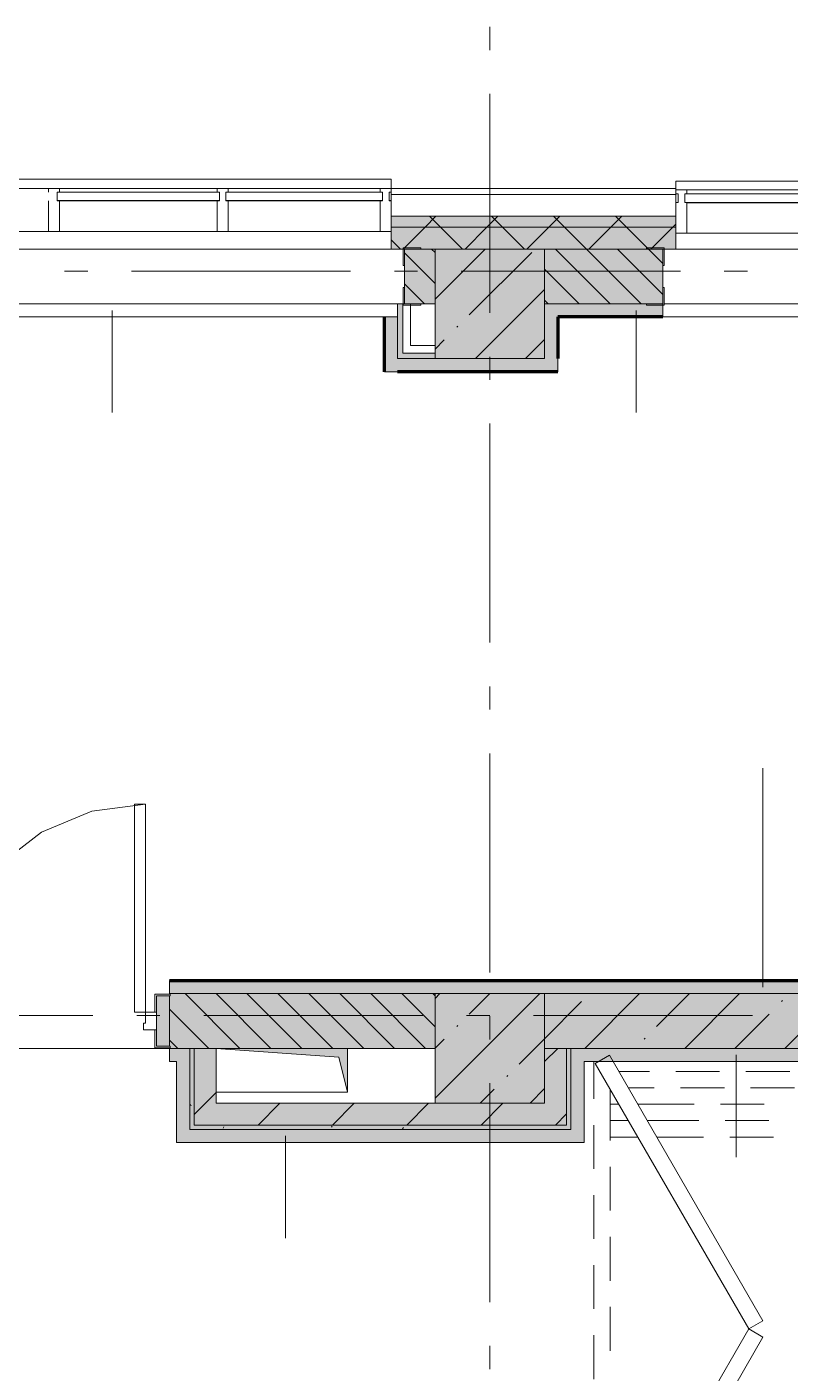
# Model space of a CAD drawing. Header units: millimetres. Extents: x -537608 to 253996, y -217170 to 186033.
# Drawn here: x -332975 to -329490, y -50033 to -43886 of the extents above; entities that cross this region are included whole.
import ezdxf

# ---------------------------------------------------------------- set-up
doc = ezdxf.new("R2010")
doc.units = ezdxf.units.MM
doc.layers.add('16) Лак 1.6м', color=160, linetype='Continuous', lineweight=90)
doc.layers.add('PDF _Геометрия', color=7, linetype='Continuous')
doc.layers.add('PDF _Сплошная заливка', color=7, linetype='Continuous', true_color=0xffffff)

msp = doc.modelspace()

# ---------------------------------------------------------------- hatches: boundary and pattern name
at = {"layer": 'PDF _Сплошная заливка', "transparency": 33554559}
h = msp.add_hatch(color=256, dxfattribs=at)
h.paths.add_polyline_path([(-291511.3559, -44800.6673), (-291511.3559, -44750.6671), (-298005.3554, -44750.6671), (-298005.3554, -44800.6673), (-292091.069, -44800.6673)], flags=0)
h.paths.add_polyline_path([(-302705.3583, -44800.6673), (-302705.3583, -44750.6671), (-303995.3569, -44750.6671), (-303995.3569, -44800.6673), (-302984.786, -44800.6673)], flags=0)
h.paths.add_polyline_path([(-300051.8592, -44800.6673), (-299705.3584, -44800.6673), (-299705.3584, -44750.6671), (-301005.3596, -44750.6671), (-301005.3596, -44800.6673), (-300470.8499, -44800.6673)], flags=0)
h.paths.add_polyline_path([(-305695.3599, -44800.6673), (-305695.3599, -44750.6671), (-307010.3586, -44750.6671), (-307010.3586, -44800.6673), (-305917.7084, -44800.6673)], flags=0)
h.paths.add_polyline_path([(-308850.6309, -44800.6673), (-308710.3573, -44800.6673), (-308710.3573, -44750.6671), (-310010.3585, -44750.6671), (-310010.3585, -44800.6673), (-309688.6081, -44800.6673)], flags=0)
h.paths.add_polyline_path([(-311710.3615, -44800.6673), (-311710.3615, -44750.6671), (-313005.3593, -44750.6671), (-313005.3593, -44800.6673), (-311783.5533, -44800.6673)], flags=0)
h.paths.add_polyline_path([(-318068.389, -44800.6673), (-317705.3621, -44800.6673), (-317705.3621, -44750.6671), (-319005.3634, -44750.6671), (-319005.3634, -44800.6673), (-318906.3662, -44800.6673)], flags=0)
h.paths.add_polyline_path([(-314705.3622, -44800.6673), (-314705.3622, -44750.6671), (-316005.3592, -44750.6671), (-316005.3592, -44800.6673), (-314716.4758, -44800.6673)], flags=0)
h.paths.add_polyline_path([(-320705.362, -44800.6673), (-320705.362, -44750.6671), (-322005.3633, -44750.6671), (-322005.3633, -44800.6673), (-321001.3114, -44800.6673)], flags=0)
h.paths.add_polyline_path([(-324772.2154, -44800.6673), (-323705.3619, -44800.6673), (-323705.3619, -44750.6671), (-325005.3632, -44750.6671), (-325005.3632, -44800.6673)], flags=0)
h.paths.add_polyline_path([(-326867.1607, -44800.6673), (-326705.3618, -44800.6673), (-326705.3618, -44750.6671), (-328311.3625, -44750.6671), (-328311.3625, -44800.6673), (-327286.1471, -44800.6673)], flags=0)
h.paths.add_polyline_path([(-331311.3624, -44800.6673), (-330011.3654, -44800.6673), (-330011.3654, -44750.6671), (-331311.3624, -44750.6671)], flags=0)
h.paths.add_polyline_path([(-339011.3695, -44800.6673), (-339011.3695, -44750.6671), (-342211.3659, -44750.6671), (-342211.3659, -44800.6673), (-339017.8456, -44800.6673)], flags=0)
h = msp.add_hatch(color=256, dxfattribs=at)
h.paths.add_polyline_path([(-291411.3555, -44900.6677), (-291411.3555, -44800.6673), (-298005.3554, -44800.6673), (-298005.3554, -44900.6677), (-292091.069, -44900.6677)], flags=0)
h.paths.add_polyline_path([(-300051.8592, -44900.6677), (-299705.3584, -44900.6677), (-299705.3584, -44800.6673), (-301005.3596, -44800.6673), (-301005.3596, -44900.6677), (-300470.8499, -44900.6677)], flags=0)
h.paths.add_polyline_path([(-303822.7632, -44900.6677), (-302705.3583, -44900.6677), (-302705.3583, -44800.6673), (-303995.3569, -44800.6673), (-303995.3569, -44900.6677)], flags=0)
h.paths.add_polyline_path([(-306061.3579, -44900.6677), (-305695.3599, -44900.6677), (-305695.3599, -44800.6673), (-307010.3586, -44800.6673), (-307010.3586, -44900.6677), (-306336.6949, -44900.6677)], flags=0)
h.paths.add_polyline_path([(-308850.6309, -44900.6677), (-308710.3573, -44900.6677), (-308710.3573, -44800.6673), (-310010.3585, -44800.6673), (-310010.3585, -44900.6677), (-309688.6081, -44900.6677)], flags=0)
h.paths.add_polyline_path([(-312061.362, -44900.6677), (-311710.3615, -44900.6677), (-311710.3615, -44800.6673), (-313005.3593, -44800.6673), (-313005.3593, -44900.6677), (-312202.5441, -44900.6677)], flags=0)
h.paths.add_polyline_path([(-316005.3592, -44900.6677), (-314705.3622, -44900.6677), (-314705.3622, -44800.6673), (-316005.3592, -44800.6673)], flags=0)
h.paths.add_polyline_path([(-318068.389, -44900.6677), (-317705.3621, -44900.6677), (-317705.3621, -44800.6673), (-319005.3634, -44800.6673), (-319005.3634, -44900.6677), (-318906.3662, -44900.6677)], flags=0)
h.paths.add_polyline_path([(-323934.2382, -44900.6677), (-323705.3619, -44900.6677), (-323705.3619, -44800.6673), (-325005.3632, -44800.6673), (-325005.3632, -44900.6677), (-324061.3615, -44900.6677)], flags=0)
h.paths.add_polyline_path([(-321420.3022, -44900.6677), (-320705.362, -44900.6677), (-320705.362, -44800.6673), (-322005.3633, -44800.6673), (-322005.3633, -44900.6677), (-321839.293, -44900.6677)], flags=0)
h.paths.add_polyline_path([(-326705.3618, -44900.6677), (-326705.3618, -44800.6673), (-328311.3625, -44800.6673), (-328311.3625, -44900.6677), (-326867.1607, -44900.6677)], flags=0)
h.paths.add_polyline_path([(-330011.3654, -44900.6677), (-330011.3654, -44800.6673), (-331311.3624, -44800.6673), (-331311.3624, -44900.6677), (-330219.0739, -44900.6677)], flags=0)
h.paths.add_polyline_path([(-342261.3661, -44900.6677), (-339011.3695, -44900.6677), (-339011.3695, -44800.6673), (-342261.3661, -44800.6673)], flags=0)
h = msp.add_hatch(color=256, dxfattribs=at)
h.paths.add_polyline_path([(-296280.9595, -45150.6667), (-294561.356, -45150.6667), (-294561.356, -44900.6677), (-297061.3581, -44900.6677), (-297061.3581, -45150.6667), (-297001.3553, -45150.6667)], flags=0)
h.paths.add_polyline_path([(-299764.9091, -45150.6667), (-299764.9091, -44900.6677), (-300944.909, -44900.6677), (-300944.909, -45150.6667), (-300051.8592, -45150.6667)], flags=0)
h.paths.add_polyline_path([(-297561.3559, -45150.6667), (-297561.3559, -44900.6677), (-297944.9091, -44900.6677), (-297944.9091, -45150.6667), (-297801.3587, -45150.6667)], flags=0)
h.paths.add_polyline_path([(-306001.3593, -45150.6667), (-305754.9106, -45150.6667), (-305754.9106, -44900.6677), (-306061.3579, -44900.6677), (-306061.3579, -45150.6667)], flags=0)
h.paths.add_polyline_path([(-302984.786, -45150.6667), (-302764.909, -45150.6667), (-302764.909, -44900.6677), (-303061.3579, -44900.6677), (-303061.3579, -45150.6667), (-303001.3594, -45150.6667)], flags=0)
h.paths.add_polyline_path([(-303741.36, -45150.6667), (-303561.3601, -45150.6667), (-303561.3601, -44900.6677), (-303934.9106, -44900.6677), (-303934.9106, -45150.6667), (-303822.7632, -45150.6667)], flags=0)
h.paths.add_polyline_path([(-306561.36, -45150.6667), (-306561.36, -44900.6677), (-306701.358, -44900.6677), (-306701.358, -45150.6667)], flags=0)
h.paths.add_polyline_path([(-306755.6857, -45150.6667), (-306736.3607, -45150.6667), (-306736.3607, -44900.6677), (-306949.9122, -44900.6677), (-306949.9122, -45150.6667), (-306761.3608, -45150.6667)], flags=0)
h.paths.add_polyline_path([(-308850.6309, -45150.6667), (-308769.9123, -45150.6667), (-308769.9123, -44900.6677), (-309949.9121, -44900.6677), (-309949.9121, -45150.6667), (-309688.6081, -45150.6667)], flags=0)
h.paths.add_polyline_path([(-312781.3616, -45150.6667), (-312561.3598, -45150.6667), (-312561.3598, -44900.6677), (-312944.9129, -44900.6677), (-312944.9129, -45150.6667)], flags=0)
h.paths.add_polyline_path([(-315561.3597, -45150.6667), (-315561.3597, -44900.6677), (-315944.9128, -44900.6677), (-315944.9128, -45150.6667), (-315732.9329, -45150.6667)], flags=0)
h.paths.add_polyline_path([(-312061.362, -45150.6667), (-311769.9122, -45150.6667), (-311769.9122, -44900.6677), (-312061.362, -44900.6677), (-312061.362, -45134.7692)], flags=0)
h.paths.add_polyline_path([(-315061.3619, -45150.6667), (-314764.9129, -45150.6667), (-314764.9129, -44900.6677), (-315061.3619, -44900.6677), (-315061.3619, -45134.7692)], flags=0)
h.paths.add_polyline_path([(-318906.3662, -45150.6667), (-317764.9128, -45150.6667), (-317764.9128, -44900.6677), (-318944.9127, -44900.6677), (-318944.9127, -45150.6667)], flags=0)
h.paths.add_polyline_path([(-321001.3114, -45150.6667), (-320764.917, -45150.6667), (-320764.917, -44900.6677), (-321945.5326, -44900.6677), (-321945.5326, -45150.6667), (-321001.3631, -45150.6667)], flags=0)
h.paths.add_polyline_path([(-324944.9168, -45150.6667), (-324561.3637, -45150.6667), (-324561.3637, -44900.6677), (-324944.9168, -44900.6677), (-324944.9168, -44956.8232)], flags=0)
h.paths.add_polyline_path([(-324001.3631, -45150.6667), (-323765.5327, -45150.6667), (-323765.5327, -44900.6677), (-324061.3615, -44900.6677), (-324061.3615, -45150.6667)], flags=0)
h.paths.add_polyline_path([(-327561.3636, -45150.6667), (-327561.3636, -44900.6677), (-327611.3638, -44900.6677), (-327611.3638, -45150.6667)], flags=0)
h.paths.add_polyline_path([(-330551.3609, -45150.6667), (-330071.364, -45150.6667), (-330071.364, -44900.6677), (-330611.368, -44900.6677), (-330611.368, -45150.6667)], flags=0)
h.paths.add_polyline_path([(-326764.9169, -45150.6667), (-326764.9169, -44900.6677), (-327061.3657, -44900.6677), (-327061.3657, -45150.6667), (-326867.1607, -45150.6667)], flags=0)
h.paths.add_polyline_path([(-328251.3639, -45150.6667), (-328111.3659, -45150.6667), (-328111.3659, -44900.6677), (-328251.3639, -44900.6677), (-328251.3639, -44956.8232)], flags=0)
h.paths.add_polyline_path([(-331111.3615, -45150.6667), (-331111.3615, -44900.6677), (-331251.3638, -44900.6677), (-331251.3638, -45150.6667)], flags=0)
h.paths.add_polyline_path([(-339611.3634, -45150.6667), (-339071.368, -45150.6667), (-339071.368, -44900.6677), (-339611.3634, -44900.6677)], flags=0)
for points in [[(-331111.3615, -45400.6677), (-330611.368, -45400.6677), (-330611.368, -44900.6677), (-331111.3615, -44900.6677), (-331111.3615, -45312.8143)], [(-329800.0831, -48550.6683), (-328111.3659, -48550.6683), (-328111.3659, -48300.6672), (-330611.368, -48300.6672), (-330611.368, -48550.6683), (-330431.3638, -48550.6683)], [(-331111.3615, -48900.6676), (-331111.3615, -48800.6672), (-332111.3658, -48800.6672), (-332111.3658, -48900.6676), (-331476.0376, -48900.6676)], [(-331476.0376, -48920.6686), (-331111.3615, -48920.6686), (-331111.3615, -48900.6676), (-332211.3662, -48900.6676), (-332211.3662, -48920.6686), (-332111.3658, -48920.6686)]]:
    msp.add_hatch(color=256, dxfattribs=at).paths.add_polyline_path(points)
at = {"layer": 'PDF _Сплошная заливка', "true_color": 0x77b143, "transparency": 33554559}
msp.add_hatch(color=75, dxfattribs=at).paths.add_polyline_path([(-331282.9348, -45375.6676), (-331257.9347, -45375.6676), (-331257.9347, -45150.6667), (-331282.9348, -45150.6667), (-331282.9348, -45340.6671)])
at = {"layer": 'PDF _Сплошная заливка', "true_color": 0xff7d7d, "transparency": 33554559}
for points in [[(-330611.368, -45400.6677), (-330551.3609, -45400.6677), (-330551.3609, -45150.6667), (-330611.368, -45150.6667), (-330611.368, -45312.8143)], [(-330071.364, -45210.6673), (-330071.364, -45150.6667), (-330551.3609, -45150.6667), (-330551.3609, -45210.6673), (-330219.0739, -45210.6673)], [(-331111.3615, -45460.6684), (-330551.3609, -45460.6684), (-330551.3609, -45400.6677), (-331282.9348, -45400.6677), (-331282.9348, -45460.6684)], [(-332291.3615, -48610.669), (-332231.3629, -48610.669), (-332231.3629, -48550.6683), (-332323.2166, -48550.6683), (-332323.2166, -48610.669), (-332314.0191, -48610.669)], [(-328891.3641, -48610.669), (-328831.3656, -48610.669), (-328831.3656, -48550.6683), (-330431.3638, -48550.6683), (-330431.3638, -48610.669), (-329800.0831, -48610.669)], [(-331476.0376, -48980.6693), (-330431.3638, -48980.6693), (-330431.3638, -48920.6686), (-332231.3629, -48920.6686), (-332231.3629, -48980.6693)]]:
    msp.add_hatch(color=11, dxfattribs=at).paths.add_polyline_path(points)
h = msp.add_hatch(color=11, dxfattribs=at)
h.paths.add_polyline_path([(-327611.3638, -48300.6672), (-327458.362, -48300.6672), (-327458.362, -48240.6687), (-332323.2166, -48240.6687), (-332323.2166, -48300.6672), (-328111.3659, -48300.6672)], flags=0)
h.paths.add_polyline_path([(-335871.3629, -48300.6672), (-335668.3652, -48300.6672), (-335668.3652, -48240.6687), (-335871.3629, -48240.6687)], flags=0)
h.paths.add_polyline_path([(-334968.3622, -48300.6672), (-334083.2137, -48300.6672), (-334083.2137, -48240.6687), (-334968.3622, -48240.6687)], flags=0)
h.paths.add_polyline_path([(-340241.3696, -48300.6672), (-336571.3659, -48300.6672), (-336571.3659, -48240.6687), (-340241.3696, -48240.6687)], flags=0)
h.paths.add_polyline_path([(-343207.736, -48300.6672), (-342001.3667, -48300.6672), (-342001.3667, -48240.6687), (-349211.37, -48240.6687), (-349211.37, -48300.6672), (-344883.6905, -48300.6672)], flags=0)
h.paths.add_polyline_path([(-350411.3665, -48300.6672), (-350411.3665, -48240.6687), (-351931.3695, -48240.6687), (-351931.3695, -48292.669), (-351926.3661, -48292.669), (-351926.3661, -48300.6672), (-351011.3691, -48300.6672)], flags=0)
h.paths.add_polyline_path([(-353263.4714, -48300.6672), (-353086.3694, -48300.6672), (-353086.3694, -48292.669), (-353081.3659, -48292.669), (-353081.3659, -48240.6687), (-353861.3726, -48240.6687), (-353861.3726, -48292.669), (-353856.3692, -48292.669), (-353856.3692, -48300.6672)], flags=0)
h.paths.add_polyline_path([(-355016.3724, -48300.6672), (-355016.3724, -48292.669), (-355011.369, -48292.669), (-355011.369, -48240.6687), (-355846.0263, -48240.6687), (-355846.0263, -48300.6672), (-355511.3711, -48300.6672)], flags=0)
at = {"layer": 'PDF _Сплошная заливка', "transparency": 33554559}
h = msp.add_hatch(color=256, dxfattribs=at)
h.paths.add_polyline_path([(-332321.2186, -48550.6683), (-331111.3615, -48550.6683), (-331111.3615, -48300.6672), (-332321.2186, -48303.029), (-332323.2166, -48550.6683)], flags=0)
h.paths.add_polyline_path([(-334085.2203, -48550.6683), (-334085.2203, -48548.6682), (-334085.2203, -48300.6672), (-334968.3622, -48300.6672), (-334968.3622, -48550.6683), (-334791.3635, -48550.6683)], flags=0)
h.paths.add_polyline_path([(-335668.3652, -48550.6683), (-335668.3652, -48300.6672), (-335871.3629, -48300.6672), (-335871.3629, -48550.6683), (-335711.364, -48550.6683)], flags=0)
h.paths.add_polyline_path([(-336571.3659, -48550.6683), (-336571.3659, -48300.6672), (-336611.3678, -48304.0236), (-336611.3678, -48550.6683)], flags=0)
h.paths.add_polyline_path([(-337111.3699, -48550.6683), (-337111.3699, -48300.6672), (-339611.3634, -48300.6672), (-339611.3634, -48550.6683), (-338179.864, -48550.6683)], flags=0)
h.paths.add_polyline_path([(-340239.363, -48550.6683), (-340111.3655, -48550.6683), (-340111.3655, -48300.6672), (-340239.363, -48304.5145), (-340241.3696, -48550.6683)], flags=0)
h.paths.add_polyline_path([(-342003.3647, -48550.6683), (-342003.3647, -48548.6682), (-342003.3647, -48300.6672), (-345611.3719, -48300.6672), (-345611.3719, -48550.6683), (-342369.7545, -48550.6683)], flags=0)

# ---------------------------------------------------------------- linework, layer by layer
at = {"layer": '16) Лак 1.6м'}
for p, q in [((-331342.9333, -45460.6684), (-331342.9333, -45210.6673)), ((-330071.364, -45210.6673), (-330551.3609, -45210.6673)), ((-330551.3609, -45210.6673), (-330551.3609, -45400.6677)), ((-330551.3609, -45460.6684), (-331282.9348, -45460.6684)), ((-332323.2166, -48240.6687), (-327458.362, -48240.6687))]:
    msp.add_line(p, q, dxfattribs=at)
at = {"layer": 'PDF _Геометрия', "color": 253, "lineweight": 9, "true_color": 0xaaaaaa}
for p, q in [((-330861.3605, -43991.8325), (-330861.3605, -43885.9997)), ((-330861.3605, -45191.8333), (-330861.3605, -44191.8334)), ((-339011.3695, -44580.6677), (-331311.3624, -44580.6677)), ((-331311.3624, -44580.6677), (-331311.3624, -44623.6665)), ((-330011.3654, -44623.6665), (-330011.3654, -44589.6671)), ((-330011.3654, -44589.6671), (-328311.3625, -44589.6671)), ((-332836.3689, -44678.668), (-332096.364, -44678.668)), ((-332106.3623, -44680.6681), (-332826.362, -44680.6681)), ((-332066.3691, -44678.668), (-331351.3643, -44678.668)), ((-331361.3626, -44680.6681), (-332056.3621, -44680.6681)), ((-331321.3607, -44678.668), (-331311.3624, -44678.668)), ((-329961.3652, -44687.6673), (-328361.3627, -44687.6673)), ((-328361.3627, -44689.6675), (-329961.3652, -44689.6675)), ((-332697.2967, -45000.6682), (-332803.1273, -45000.6682)), ((-331497.2915, -45000.6682), (-332497.2958, -45000.6682)), ((-331191.46, -45000.6682), (-331297.2907, -45000.6682)), ((-329991.4636, -45000.6682), (-330991.4592, -45000.6682)), ((-329685.6235, -45000.6682), (-329791.4627, -45000.6682)), ((-330861.3605, -45497.6669), (-330861.3605, -45391.832)), ((-330861.3605, -46697.6656), (-330861.3605, -45697.6656)), ((-330861.3605, -47003.4993), (-330861.3605, -46897.6665)), ((-330861.3605, -48203.5001), (-330861.3605, -47203.5001)), ((-332673.5453, -48400.6676), (-333673.5496, -48400.6676)), ((-332367.7138, -48400.6676), (-332473.553, -48400.6676)), ((-331167.7173, -48400.6676), (-332167.7129, -48400.6676)), ((-330861.8858, -48400.6676), (-330967.7164, -48400.6676)), ((-330861.3605, -48509.3337), (-330861.3605, -48403.5009)), ((-329661.8807, -48400.6676), (-330661.8849, -48400.6676)), ((-331511.3632, -48550.6683), (-332111.3658, -48550.6683)), ((-332111.3658, -48550.6683), (-332111.3658, -48750.6692)), ((-331551.3652, -48590.668), (-332111.3658, -48550.6683)), ((-331511.3632, -48750.6692), (-331511.3632, -48550.6683)), ((-331511.3632, -48750.6692), (-331551.3652, -48590.668)), ((-330861.3605, -49709.3345), (-330861.3605, -48709.3324)), ((-332111.3658, -48750.6692), (-331511.3632, -48750.6692)), ((-330861.3605, -50015.166), (-330861.3605, -49909.3354))]:
    msp.add_line(p, q, dxfattribs=at)
at = {"layer": 'PDF _Геометрия', "lineweight": 9}
for p, q in [((-333596.3618, -44623.6665), (-332876.3622, -44623.6665)), ((-332826.362, -44623.6665), (-332876.3622, -44623.6665)), ((-332876.3622, -44623.6665), (-332876.3622, -44640.6662)), ((-332826.362, -44623.6665), (-332106.3623, -44623.6665)), ((-332826.362, -44640.6662), (-332826.362, -44623.6665)), ((-332056.3621, -44623.6665), (-332106.3623, -44623.6665)), ((-332106.3623, -44623.6665), (-332106.3623, -44640.6662)), ((-332056.3621, -44623.6665), (-331361.3626, -44623.6665)), ((-332056.3621, -44640.6662), (-332056.3621, -44623.6665)), ((-331311.3624, -44623.6665), (-331361.3626, -44623.6665)), ((-331361.3626, -44623.6665), (-331361.3626, -44640.6662)), ((-331311.3624, -44640.6662), (-331311.3624, -44623.6665)), ((-331311.3624, -44650.6667), (-331311.3624, -44623.6665)), ((-331311.3624, -44623.6665), (-330011.3654, -44623.6665)), ((-330011.3654, -44623.6665), (-330011.3654, -44650.6667)), ((-332876.3622, -44680.6681), (-332876.3622, -44820.6683)), ((-332836.3689, -44680.6681), (-332836.3689, -44640.6662)), ((-332836.3689, -44640.6662), (-332826.362, -44640.6662)), ((-332826.362, -44680.6681), (-332836.3689, -44680.6681)), ((-332826.362, -44640.6662), (-332106.3623, -44640.6662)), ((-332826.362, -44820.6683), (-332826.362, -44680.6681)), ((-332106.3623, -44640.6662), (-332096.364, -44640.6662)), ((-332096.364, -44680.6681), (-332106.3623, -44680.6681)), ((-332106.3623, -44680.6681), (-332106.3623, -44820.6683)), ((-332096.364, -44640.6662), (-332096.364, -44680.6681)), ((-332066.3691, -44680.6681), (-332066.3691, -44640.6662)), ((-332066.3691, -44640.6662), (-332056.3621, -44640.6662)), ((-332056.3621, -44680.6681), (-332066.3691, -44680.6681)), ((-332056.3621, -44640.6662), (-331361.3626, -44640.6662)), ((-332056.3621, -44820.6683), (-332056.3621, -44680.6681)), ((-331361.3626, -44640.6662), (-331351.3643, -44640.6662)), ((-331351.3643, -44680.6681), (-331361.3626, -44680.6681)), ((-331361.3626, -44680.6681), (-331361.3626, -44820.6683)), ((-331351.3643, -44640.6662), (-331351.3643, -44680.6681)), ((-331321.3607, -44680.6681), (-331321.3607, -44640.6662)), ((-331321.3607, -44640.6662), (-331311.3624, -44640.6662)), ((-331311.3624, -44680.6681), (-331321.3607, -44680.6681)), ((-330011.3654, -44650.6667), (-331311.3624, -44650.6667)), ((-331311.3624, -44750.6671), (-331311.3624, -44650.6667)), ((-331311.3624, -44820.6683), (-331311.3624, -44680.6681)), ((-329961.3652, -44630.6679), (-330011.3654, -44630.6679)), ((-330011.3654, -44630.6679), (-330011.3654, -44647.6676)), ((-330011.3654, -44647.6676), (-330001.3672, -44647.6676)), ((-330011.3654, -44650.6667), (-330011.3654, -44750.6671)), ((-330001.3672, -44687.6673), (-330011.3654, -44687.6673)), ((-330011.3654, -44687.6673), (-330011.3654, -44827.6675)), ((-330001.3672, -44647.6676), (-330001.3672, -44687.6673)), ((-329971.3636, -44687.6673), (-329971.3636, -44647.6676)), ((-329971.3636, -44647.6676), (-329961.3652, -44647.6676)), ((-329961.3652, -44687.6673), (-329971.3636, -44687.6673)), ((-329961.3652, -44647.6676), (-329961.3652, -44630.6679)), ((-329961.3652, -44630.6679), (-328361.3627, -44630.6679)), ((-329961.3652, -44647.6676), (-328361.3627, -44647.6676)), ((-329961.3652, -44827.6675), (-329961.3652, -44687.6673)), ((-330011.3654, -44750.6671), (-331311.3624, -44750.6671)), ((-331311.3624, -44800.6673), (-331311.3624, -44750.6671)), ((-331157.3228, -44800.6673), (-331107.3226, -44750.6671)), ((-331086.1031, -44800.6673), (-331136.1033, -44750.6671)), ((-330874.4763, -44800.6673), (-330824.4761, -44750.6671)), ((-330803.2566, -44800.6673), (-330853.2568, -44750.6671)), ((-330591.6384, -44800.6673), (-330541.6382, -44750.6671)), ((-330520.4186, -44800.6673), (-330570.4189, -44750.6671)), ((-330308.7918, -44800.6673), (-330258.7916, -44750.6671)), ((-330237.5721, -44800.6673), (-330287.5723, -44750.6671)), ((-330011.3654, -44750.6671), (-330011.3654, -44800.6673)), ((-330011.3654, -44800.6673), (-331311.3624, -44800.6673)), ((-331311.3624, -44900.6677), (-331311.3624, -44800.6673)), ((-331257.3232, -44900.6677), (-331157.3228, -44800.6673)), ((-330986.1027, -44900.6677), (-331086.1031, -44800.6673)), ((-330974.4767, -44900.6677), (-330874.4763, -44800.6673)), ((-330703.2561, -44900.6677), (-330803.2566, -44800.6673)), ((-330691.6387, -44900.6677), (-330591.6384, -44800.6673)), ((-330420.4182, -44900.6677), (-330520.4186, -44800.6673)), ((-330408.7922, -44900.6677), (-330308.7918, -44800.6673)), ((-330137.5717, -44900.6677), (-330237.5721, -44800.6673)), ((-330125.9543, -44900.6677), (-330025.9539, -44800.6673)), ((-330025.9539, -44800.6673), (-330011.3654, -44786.081)), ((-330011.3654, -44800.6673), (-330011.3654, -44900.6677)), ((-333596.3618, -44820.6683), (-332876.3622, -44820.6683)), ((-332876.3622, -44820.6683), (-332826.362, -44820.6683)), ((-332826.362, -44820.6683), (-332106.3623, -44820.6683)), ((-332106.3623, -44820.6683), (-332056.3621, -44820.6683)), ((-332056.3621, -44820.6683), (-331361.3626, -44820.6683)), ((-331361.3626, -44820.6683), (-331311.3624, -44820.6683)), ((-331268.9406, -44900.6677), (-331311.3624, -44858.2459)), ((-330011.3654, -44827.6675), (-329961.3652, -44827.6675)), ((-329961.3652, -44827.6675), (-328361.3627, -44827.6675)), ((-331311.3624, -44900.6677), (-336611.3678, -44900.6677)), ((-336611.3678, -44900.6677), (-331311.3624, -44900.6677)), ((-331111.3615, -44900.6677), (-331311.3624, -44900.6677)), ((-331251.3638, -45150.6667), (-331251.3638, -44900.6677)), ((-331251.3638, -44900.6677), (-331111.3615, -44900.6677)), ((-331111.3615, -45058.2468), (-331251.3638, -44918.2466)), ((-331111.3615, -44916.8257), (-331127.5259, -44900.6677)), ((-331111.3615, -45128.741), (-330883.2862, -44900.6677)), ((-330611.368, -44900.6677), (-331111.3615, -44900.6677)), ((-331111.3615, -44900.6677), (-331111.3615, -45400.6677)), ((-330955.2724, -45200.7444), (-330670.1437, -44915.6221)), ((-330611.368, -45400.6677), (-330611.368, -44900.6677)), ((-330011.3654, -44900.6677), (-330611.368, -44900.6677)), ((-330611.368, -44900.6677), (-330071.364, -44900.6677)), ((-330311.8404, -45150.6667), (-330561.8329, -44900.6677)), ((-330170.4171, -45150.6667), (-330420.4182, -44900.6677)), ((-330071.364, -45108.2965), (-330278.9949, -44900.6677)), ((-330071.364, -44966.8754), (-330137.5717, -44900.6677)), ((-330071.364, -44900.6677), (-330071.364, -45150.6667)), ((-328311.3625, -44900.6677), (-330011.3654, -44900.6677)), ((-330011.3654, -44900.6677), (-328311.3625, -44900.6677)), ((-330453.255, -45150.6667), (-330611.368, -44992.5602)), ((-331160.3628, -45150.6667), (-331251.3638, -45059.6677)), ((-330927.0945, -45400.6677), (-330611.368, -45084.9391)), ((-331282.9348, -45150.6667), (-336551.3693, -45150.6667)), ((-336551.3693, -45150.6667), (-331282.9348, -45150.6667)), ((-332586.0923, -45180.6681), (-332586.0923, -45646.8171)), ((-331257.9347, -45150.6667), (-331282.9348, -45150.6667)), ((-331282.9348, -45150.6667), (-331282.9348, -45340.6671)), ((-331222.9362, -45150.6667), (-331257.9347, -45150.6667)), ((-331257.9347, -45150.6667), (-331257.9347, -45340.6671)), ((-331111.3615, -45150.6667), (-331251.3638, -45150.6667)), ((-331222.9362, -45340.6671), (-331222.9362, -45150.6667)), ((-330594.6783, -45150.6667), (-330611.368, -45133.9813)), ((-330551.3609, -45150.6667), (-330611.368, -45150.6667)), ((-330611.368, -45150.6667), (-330551.3609, -45150.6667)), ((-330071.364, -45150.6667), (-330551.3609, -45150.6667)), ((-330551.3609, -45150.6667), (-330071.364, -45150.6667)), ((-330192.8853, -45180.6681), (-330192.8853, -45646.8171)), ((-330071.364, -45150.6667), (-330071.364, -45210.6673)), ((-328291.3659, -45150.6667), (-330065.3615, -45150.6667)), ((-330065.3615, -45150.6667), (-328291.3659, -45150.6667)), ((-331342.9333, -45210.6673), (-336551.3693, -45210.6673)), ((-331282.9348, -45210.6673), (-331342.9333, -45210.6673)), ((-331282.9348, -45400.6677), (-331282.9348, -45210.6673)), ((-328351.3644, -45210.6673), (-330071.364, -45210.6673)), ((-331012.2912, -45257.7697), (-331007.5547, -45253.0268)), ((-331282.9348, -45340.6671), (-331282.9348, -45375.6676)), ((-331257.9347, -45340.6671), (-331257.9347, -45375.6676)), ((-331111.3615, -45340.6671), (-331222.9362, -45340.6671)), ((-331111.3615, -45356.8401), (-331069.3187, -45314.7928)), ((-330698.9932, -45400.6677), (-330611.368, -45313.0382)), ((-331282.9348, -45375.6676), (-331282.9348, -45400.6677)), ((-331282.9348, -45400.6677), (-331111.3615, -45400.6677)), ((-331111.3615, -45400.6677), (-331282.9348, -45400.6677)), ((-331257.9347, -45375.6676), (-331111.3615, -45375.6676)), ((-331111.3615, -45400.6677), (-330611.368, -45400.6677)), ((-330551.3609, -45400.6677), (-330551.3609, -45460.6684)), ((-331282.9348, -45460.6684), (-331342.9333, -45460.6684)), ((-329614.6621, -48270.668), (-329614.6621, -47270.668)), ((-332433.2153, -47435.6683), (-332679.0913, -47468.0379)), ((-332433.2153, -47435.6683), (-332483.2155, -47435.6683)), ((-332483.2155, -47435.6683), (-332483.2155, -48385.668)), ((-332433.2153, -48385.668), (-332433.2153, -47435.6683)), ((-332679.0913, -47468.0379), (-332908.2173, -47562.9444)), ((-332908.2173, -47562.9444), (-333104.9715, -47713.9161)), ((-332323.2166, -48300.6672), (-332323.2166, -48240.6687)), ((-332321.2186, -48302.6673), (-332391.2155, -48302.6673)), ((-332391.2155, -48302.6673), (-332391.2155, -48385.668)), ((-332383.215, -48385.668), (-332383.215, -48310.6677)), ((-332383.215, -48310.6677), (-332321.2186, -48310.6677)), ((-332323.2166, -48310.6677), (-332383.215, -48310.6677)), ((-332383.215, -48310.6677), (-332383.215, -48540.6678)), ((-332323.2166, -48300.6672), (-331111.3615, -48300.6672)), ((-331111.3615, -48300.6672), (-332323.2166, -48300.6672)), ((-332323.2166, -48540.6678), (-332323.2166, -48310.6677)), ((-332321.2186, -48310.6677), (-332321.2186, -48302.6673)), ((-332003.0033, -48550.6683), (-332253.0044, -48300.6672)), ((-331861.5801, -48550.6683), (-332111.5811, -48300.6672)), ((-331720.1654, -48550.6683), (-331970.1664, -48300.6672)), ((-331578.7421, -48550.6683), (-331828.7432, -48300.6672)), ((-331437.3189, -48550.6683), (-331687.3199, -48300.6672)), ((-331295.8956, -48550.6683), (-331545.8966, -48300.6672)), ((-331154.4809, -48550.6683), (-331404.4733, -48300.6672)), ((-331111.3615, -48452.3601), (-331263.0587, -48300.6672)), ((-331111.3615, -48310.939), (-331121.6354, -48300.6672)), ((-331111.3615, -48322.1214), (-331089.9095, -48300.6672)), ((-331111.3615, -48778.3195), (-330633.7157, -48300.6672)), ((-330611.368, -48300.6672), (-331111.3615, -48300.6672)), ((-331111.3615, -48300.6672), (-331111.3615, -48800.6672)), ((-330955.2724, -48394.1248), (-330861.8083, -48300.6672)), ((-330611.368, -48800.6672), (-330611.368, -48300.6672)), ((-328111.3659, -48300.6672), (-330611.368, -48300.6672)), ((-330611.368, -48300.6672), (-328111.3659, -48300.6672)), ((-330427.5143, -48550.6683), (-330177.5133, -48300.6672)), ((-330099.8949, -48451.148), (-329949.4206, -48300.6672)), ((-329971.3205, -48550.6683), (-329721.3194, -48300.6672)), ((-329515.1224, -48550.6683), (-329265.1213, -48300.6672)), ((-332144.4266, -48550.6683), (-332323.2166, -48371.8783)), ((-330611.368, -48506.4164), (-330442.0511, -48337.0995)), ((-329529.6505, -48337.0995), (-329524.9097, -48332.3587)), ((-332483.2155, -48385.668), (-332433.2153, -48385.668)), ((-332433.2153, -48435.6682), (-332443.2136, -48435.6682)), ((-332443.2136, -48435.6682), (-332443.2136, -48465.6675)), ((-332433.2153, -48385.668), (-332433.2153, -48435.6682)), ((-332383.215, -48385.668), (-332433.2153, -48385.668)), ((-332391.2155, -48385.668), (-332383.215, -48385.668)), ((-332383.215, -48465.6675), (-332383.215, -48385.668)), ((-329743.2193, -48550.6683), (-329586.678, -48394.1248)), ((-332443.2136, -48465.6675), (-332383.215, -48465.6675)), ((-332383.215, -48465.6675), (-332391.2155, -48465.6675)), ((-332391.2155, -48465.6675), (-332391.2155, -48548.6682)), ((-332383.215, -48540.6678), (-332383.215, -48465.6675)), ((-331012.2912, -48451.148), (-331007.5547, -48446.4072)), ((-332391.2155, -48548.6682), (-332321.2186, -48548.6682)), ((-332321.2186, -48540.6678), (-332383.215, -48540.6678)), ((-332383.215, -48540.6678), (-332323.2166, -48540.6678)), ((-332285.8499, -48550.6683), (-332323.2166, -48513.2994)), ((-332323.2166, -48610.669), (-332323.2166, -48550.6683)), ((-332231.3629, -48550.6683), (-332323.2166, -48550.6683)), ((-332323.2166, -48550.6683), (-332231.3629, -48550.6683)), ((-332321.2186, -48548.6682), (-332321.2186, -48540.6678)), ((-332211.3662, -48550.6683), (-332231.3629, -48550.6683)), ((-332231.3629, -48550.6683), (-332231.3629, -48920.6686)), ((-332231.3629, -48550.6683), (-332231.3629, -48610.669)), ((-332111.3658, -48550.6683), (-332211.3662, -48550.6683)), ((-332211.3662, -48550.6683), (-332211.3662, -48900.6676)), ((-332111.3658, -48800.6672), (-332111.3658, -48550.6683)), ((-331511.3632, -48550.6683), (-331111.3615, -48550.6683)), ((-331111.3615, -48550.2205), (-331069.3187, -48508.1733)), ((-330727.1711, -48622.2239), (-330611.368, -48506.4164)), ((-330611.368, -48610.4903), (-330551.5418, -48550.6683)), ((-330491.3623, -48550.6683), (-330611.368, -48550.6683)), ((-330611.368, -48550.6683), (-330511.3676, -48550.6683)), ((-330511.3676, -48900.6676), (-330511.3676, -48550.6683)), ((-330511.3676, -48550.6683), (-330491.3623, -48550.6683)), ((-330491.3623, -48550.6683), (-330431.3638, -48550.6683)), ((-330491.3623, -48920.6686), (-330491.3623, -48550.6683)), ((-330491.3623, -48550.6683), (-330491.3623, -48920.6686)), ((-330431.3638, -48550.6683), (-328231.363, -48550.6683)), ((-328831.3656, -48550.6683), (-330431.3638, -48550.6683)), ((-330156.9224, -48508.1733), (-330152.1859, -48503.4325)), ((-332291.3615, -48610.669), (-332323.2166, -48610.669)), ((-332291.3615, -48980.6693), (-332291.3615, -48610.669)), ((-332231.3629, -48610.669), (-332231.3629, -48920.6686)), ((-328891.3641, -48610.669), (-330431.3638, -48610.669)), ((-330431.3638, -48610.669), (-330431.3638, -48920.6686)), ((-330386.3671, -48780.6684), (-330386.3671, -48610.669)), ((-330314.7081, -48581.7225), (-330379.6584, -48619.2291)), ((-330379.6584, -48619.2291), (-329679.5091, -49831.5814)), ((-329614.5587, -49794.0727), (-330314.7081, -48581.7225)), ((-329736.4935, -48580.6676), (-329736.4935, -49046.8188)), ((-330784.1986, -48679.2471), (-330779.4535, -48674.5062)), ((-330132.1548, -48655.4978), (-330272.1055, -48655.4978)), ((-329812.1569, -48655.4978), (-330012.1578, -48655.4978)), ((-329492.1547, -48655.4978), (-329692.1512, -48655.4978)), ((-330905.6166, -48800.6672), (-330841.2175, -48736.2724)), ((-330677.5154, -48800.6672), (-330611.368, -48734.5155)), ((-330311.3668, -48971.5795), (-330311.3668, -48737.4801)), ((-330110.4961, -48730.4981), (-330228.788, -48730.4981)), ((-329790.4982, -48730.4981), (-329990.499, -48730.4981)), ((-329470.4959, -48730.4981), (-329670.5011, -48730.4981)), ((-332211.3662, -48852.8441), (-332111.3658, -48752.8436)), ((-331111.3615, -48800.6672), (-332111.3658, -48800.6672)), ((-331919.7787, -48900.6676), (-331819.7783, -48800.6672)), ((-331580.3698, -48900.6676), (-331480.3693, -48800.6672)), ((-331240.9522, -48900.6676), (-331140.9518, -48800.6672)), ((-331111.3615, -48800.6672), (-330611.368, -48800.6672)), ((-330901.5432, -48900.6676), (-330801.5428, -48800.6672)), ((-330272.0796, -48805.4984), (-330311.3668, -48805.4984)), ((-329928.8384, -48805.4984), (-330185.4792, -48805.4984)), ((-329608.8405, -48805.4984), (-329808.8414, -48805.4984)), ((-330562.1343, -48900.6676), (-330511.3676, -48849.9009)), ((-332231.3629, -48920.6686), (-332211.3662, -48920.6686)), ((-332231.3629, -48920.6686), (-332211.3662, -48920.6686)), ((-332211.3662, -48900.6676), (-332111.3658, -48900.6676)), ((-332211.3662, -48920.6686), (-332111.3658, -48920.6686)), ((-332111.3658, -48900.6676), (-331111.3615, -48900.6676)), ((-331111.3615, -48920.6686), (-332111.3658, -48920.6686)), ((-332111.3658, -48920.6686), (-331111.3615, -48920.6686)), ((-331111.3615, -48900.6676), (-330611.368, -48900.6676)), ((-330491.3623, -48920.6686), (-331111.3615, -48920.6686)), ((-331111.3615, -48920.6686), (-330611.368, -48920.6686)), ((-330611.368, -48900.6676), (-330511.3676, -48900.6676)), ((-330611.368, -48920.6686), (-330511.3676, -48920.6686)), ((-330511.3676, -48920.6686), (-330491.3623, -48920.6686)), ((-330431.3638, -48920.6686), (-330431.3638, -48980.6693)), ((-330386.3671, -49100.6685), (-330386.3671, -48900.6676)), ((-330228.7708, -48880.4987), (-330311.3668, -48880.4987)), ((-329907.1883, -48880.4987), (-330142.1617, -48880.4987)), ((-329587.1861, -48880.4987), (-329787.1826, -48880.4987)), ((-332231.3629, -48980.6693), (-332291.3615, -48980.6693)), ((-330431.3638, -48980.6693), (-332231.3629, -48980.6693)), ((-331794.5026, -48950.6678), (-331794.5026, -49416.8191)), ((-330185.4534, -48955.4969), (-330311.3668, -48955.4969)), ((-329885.5296, -48955.4969), (-330098.8443, -48955.4969)), ((-329565.5273, -48955.4969), (-329765.5239, -48955.4969)), ((-330311.3668, -49291.5796), (-330311.3668, -49091.5809)), ((-330386.3671, -49420.6686), (-330386.3671, -49220.6677)), ((-330311.3668, -49611.5797), (-330311.3668, -49411.5809)), ((-330386.3671, -49740.6686), (-330386.3671, -49540.6678)), ((-330311.3668, -49931.5797), (-330311.3668, -49731.581)), ((-329679.5091, -49831.5814), (-330379.6584, -51043.9295)), ((-329679.5091, -49831.5814), (-329614.5587, -49794.0727)), ((-329614.5587, -49869.0881), (-329679.5091, -49831.5814)), ((-330386.3671, -50060.6666), (-330386.3671, -49860.67)), ((-330314.7081, -51081.4382), (-329614.5587, -49869.0881))]:
    msp.add_line(p, q, dxfattribs=at)
at = {"layer": 'PDF _Геометрия', "color": 253, "lineweight": 20, "true_color": 0xaaaaaa}
for p, q in [((-331176.3635, -44894.6675), (-331257.3663, -44894.6675)), ((-331257.3663, -44894.6675), (-331257.3663, -44975.6681)), ((-331251.3638, -44975.6681), (-331251.3638, -44900.6677)), ((-331251.3638, -44900.6677), (-331176.3635, -44900.6677)), ((-331176.3635, -44900.6677), (-331176.3635, -44894.6675)), ((-330065.3615, -44894.6675), (-330146.3643, -44894.6675)), ((-330146.3643, -44894.6675), (-330146.3643, -44900.6677)), ((-330146.3643, -44900.6677), (-330071.364, -44900.6677)), ((-330071.364, -44900.6677), (-330071.364, -44975.6681)), ((-330065.3615, -44975.6681), (-330065.3615, -44894.6675)), ((-331257.3663, -44975.6681), (-331251.3638, -44975.6681)), ((-330071.364, -44975.6681), (-330065.3615, -44975.6681)), ((-331251.3638, -45075.6664), (-331257.3663, -45075.6664)), ((-331257.3663, -45075.6664), (-331257.3663, -45156.6669)), ((-331251.3638, -45150.6667), (-331251.3638, -45075.6664)), ((-330071.364, -45075.6664), (-330071.364, -45150.6667)), ((-330065.3615, -45075.6664), (-330071.364, -45075.6664)), ((-330065.3615, -45156.6669), (-330065.3615, -45075.6664)), ((-331257.3663, -45156.6669), (-331176.3635, -45156.6669)), ((-331176.3635, -45150.6667), (-331251.3638, -45150.6667)), ((-331176.3635, -45156.6669), (-331176.3635, -45150.6667)), ((-330071.364, -45150.6667), (-330146.3643, -45150.6667)), ((-330146.3643, -45150.6667), (-330146.3643, -45156.6669)), ((-330146.3643, -45156.6669), (-330065.3615, -45156.6669))]:
    msp.add_line(p, q, dxfattribs=at)
at = {"layer": 'PDF _Геометрия', "color": 9, "lineweight": 9, "true_color": 0xc0c0c0}
for p, q in [((-332323.2166, -48550.6683), (-334017.3075, -48550.6683)), ((-334017.3075, -48550.6683), (-332323.2166, -48550.6683))]:
    msp.add_line(p, q, dxfattribs=at)
at = {"layer": 'PDF _Геометрия', "color": 8, "lineweight": 9, "true_color": 0x787878}
for p, q in [((-332224.2668, -48813.1156), (-332227.6167, -48807.3091)), ((-332075.2479, -48908.9931), (-332078.6064, -48914.7996)), ((-331581.119, -48911.0685), (-331584.4776, -48905.262)), ((-331256.1348, -48912.6402), (-331259.4848, -48918.4467))]:
    msp.add_line(p, q, dxfattribs=at)
at = {"layer": 'PDF _Сплошная заливка', "color": 11, "lineweight": 35, "true_color": 0xff7d7d, "transparency": 33554559}
for points in [[(-331282.9348, -45460.6684), (-331282.9348, -45210.6673), (-331342.9333, -45460.6684), (-331342.9333, -45210.6673)], [(-330431.3638, -48920.6686), (-330431.3638, -48550.6683), (-330491.3623, -48920.6686), (-330491.3623, -48550.6683)], [(-332231.3629, -48980.6693), (-332231.3629, -48610.669), (-332291.3615, -48980.6693), (-332291.3615, -48610.669)]]:
    msp.add_solid(points, dxfattribs=at)
at = {"layer": 'PDF _Сплошная заливка', "color": 75, "lineweight": 35, "true_color": 0x77b143, "transparency": 33554559}
msp.add_solid([(-331111.3615, -45400.6677), (-331111.3615, -45375.6676), (-331282.9348, -45400.6677), (-331282.9348, -45375.6676)], dxfattribs=at)
at = {"layer": 'PDF _Сплошная заливка', "color": 7, "lineweight": 35, "true_color": 0xf4f4f4, "transparency": 33554559}
msp.add_solid([(-332323.2166, -48540.6678), (-332323.2166, -48310.6677), (-332383.215, -48540.6678), (-332383.215, -48310.6677)], dxfattribs=at)
at = {"layer": 'PDF _Сплошная заливка', "lineweight": 35, "transparency": 33554559}
for points in [[(-330611.368, -48800.6672), (-330611.368, -48300.6672), (-331111.3615, -48800.6672), (-331111.3615, -48300.6672)], [(-332211.3662, -48920.6686), (-332211.3662, -48550.6683), (-332231.3629, -48920.6686), (-332231.3629, -48550.6683)], [(-332111.3658, -48900.6676), (-332111.3658, -48550.6683), (-332211.3662, -48900.6676), (-332211.3662, -48550.6683)], [(-330511.3676, -48900.6676), (-330511.3676, -48550.6683), (-330611.368, -48900.6676), (-330611.368, -48550.6683)], [(-330491.3623, -48920.6686), (-330491.3623, -48550.6683), (-330511.3676, -48920.6686), (-330511.3676, -48550.6683)], [(-330611.368, -48900.6676), (-330611.368, -48800.6672), (-331111.3615, -48900.6676), (-331111.3615, -48800.6672)], [(-331111.3615, -48920.6686), (-330511.3676, -48920.6686), (-331111.3615, -48900.6676), (-330511.3676, -48900.6676)]]:
    msp.add_solid(points, dxfattribs=at)
at = {"layer": 'PDF _Сплошная заливка', "color": 254, "lineweight": 35, "true_color": 0xe2e2e2, "transparency": 33554559}
msp.add_solid([(-331511.3632, -48750.6692), (-331511.3632, -48550.6683), (-331551.3652, -48590.668), (-332111.3658, -48550.6683)], dxfattribs=at)

doc.saveas('drawing.dxf')
